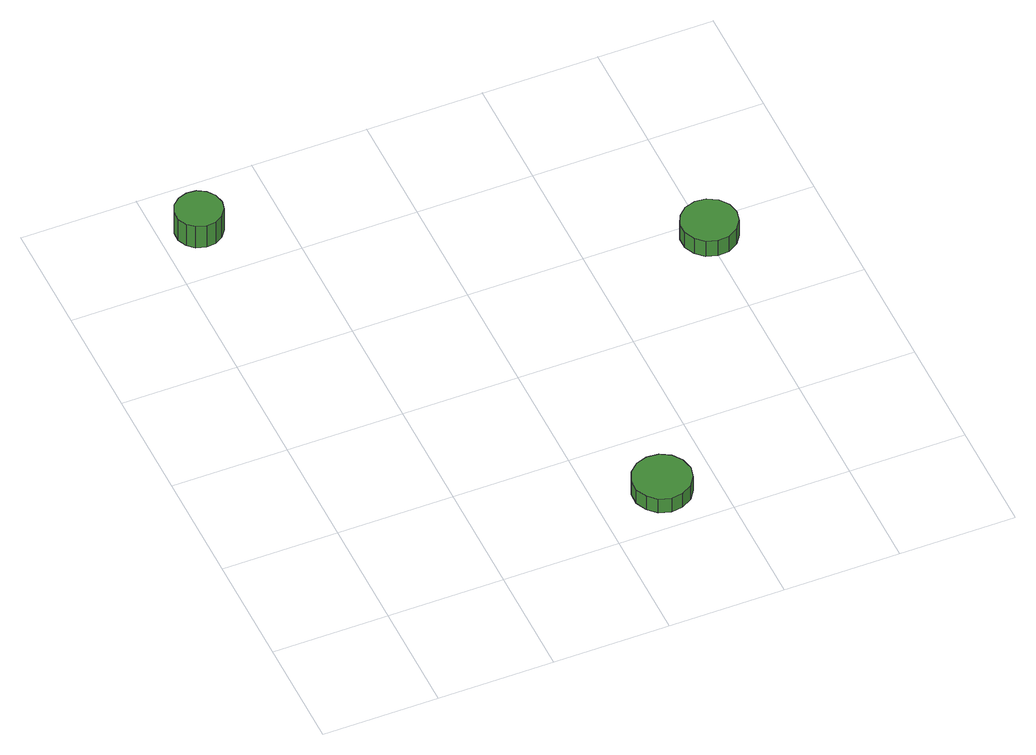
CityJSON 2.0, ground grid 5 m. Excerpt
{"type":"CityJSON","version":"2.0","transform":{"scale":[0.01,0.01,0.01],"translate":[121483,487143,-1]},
"CityObjects":{
"tree1":{"type":"SolitaryVegetationObject","attributes":{"function":"something"},"geometry":[{"type":"MultiSurface","lod":"1","boundaries":[[[0,1,2,3,4,5,6,7,8,9,10,11,12,13,14]],[[15,16,17,18,19,20,21,22,23,24,25,26,27,28,29]],[[0,29,28,1]],[[1,28,27,2]],[[2,27,26,3]],[[3,26,25,4]],[[4,25,24,5]],[[5,24,23,6]],[[6,23,22,7]],[[7,22,21,8]],[[8,21,20,9]],[[9,20,19,10]],[[10,19,18,11]],[[11,18,17,12]],[[12,17,16,13]],[[13,16,15,14]],[[14,15,29,0]]]}]},
"tree2":{"type":"SolitaryVegetationObject","attributes":{"function":"something"},"geometry":[{"type":"MultiSurface","lod":"1","boundaries":[[[30,31,32,33,34,35,36,37,38,39,40,41,42,43,44]],[[45,46,47,48,49,50,51,52,53,54,55,56,57,58,59]],[[30,59,58,31]],[[31,58,57,32]],[[32,57,56,33]],[[33,56,55,34]],[[34,55,54,35]],[[35,54,53,36]],[[36,53,52,37]],[[37,52,51,38]],[[38,51,50,39]],[[39,50,49,40]],[[40,49,48,41]],[[41,48,47,42]],[[42,47,46,43]],[[43,46,45,44]],[[44,45,59,30]]]}]},
"tree3":{"type":"SolitaryVegetationObject","attributes":{"function":"something"},"geometry":[{"type":"MultiSurface","lod":"1","boundaries":[[[60,61,62,63,64,65,66,67,68,69,70,71,72,73,74]],[[75,76,77,78,79,80,81,82,83,84,85,86,87,88,89]],[[60,89,88,61]],[[61,88,87,62]],[[62,87,86,63]],[[63,86,85,64]],[[64,85,84,65]],[[65,84,83,66]],[[66,83,82,67]],[[67,82,81,68]],[[68,81,80,69]],[[69,80,79,70]],[[70,79,78,71]],[[71,78,77,72]],[[72,77,76,73]],[[73,76,75,74]],[[74,75,89,60]]]}]}
},
"vertices":[
[266,2256,183],[257,2296,183],[232,2330,183],[196,2351,183],[155,2355,183],[115,2342,183],[84,2315,183],[67,2276,183],[67,2235,183],[84,2197,183],[115,2169,183],[155,2156,183],[196,2160,183],[232,2181,183],[257,2215,183],[257,2215,62],[232,2181,62],[196,2160,62],[155,2156,62],[115,2169,62],[84,2197,62],[67,2235,62],[67,2276,62],[84,2315,62],[115,2342,62],[155,2355,62],[196,2351,62],[232,2330,62],[257,2296,62],[266,2256,62],
[1400,201,138],[1389,252,138],[1359,294,138],[1314,320,138],[1262,325,138],[1212,309,138],[1174,274,138],[1153,227,138],[1153,175,138],[1174,127,138],[1212,92,138],[1262,76,138],[1314,82,138],[1359,108,138],[1389,150,138],[1389,150,61],[1359,108,61],[1314,82,61],[1262,76,61],[1212,92,61],[1174,127,61],[1153,175,61],[1153,227,61],[1174,274,61],[1212,309,61],[1262,325,61],[1314,320,61],[1359,294,61],[1389,252,61],[1400,201,61],
[2131,1420,146],[2121,1468,146],[2092,1508,146],[2049,1533,146],[2000,1538,146],[1952,1523,146],[1916,1490,146],[1895,1444,146],[1895,1395,146],[1916,1350,146],[1952,1317,146],[2000,1301,146],[2049,1306,146],[2092,1331,146],[2121,1371,146],[2121,1371,61],[2092,1331,61],[2049,1306,61],[2000,1301,61],[1952,1317,61],[1916,1350,61],[1895,1395,61],[1895,1444,61],[1916,1490,61],[1952,1523,61],[2000,1538,61],[2049,1533,61],[2092,1508,61],[2121,1468,61],[2131,1420,61]
]}
